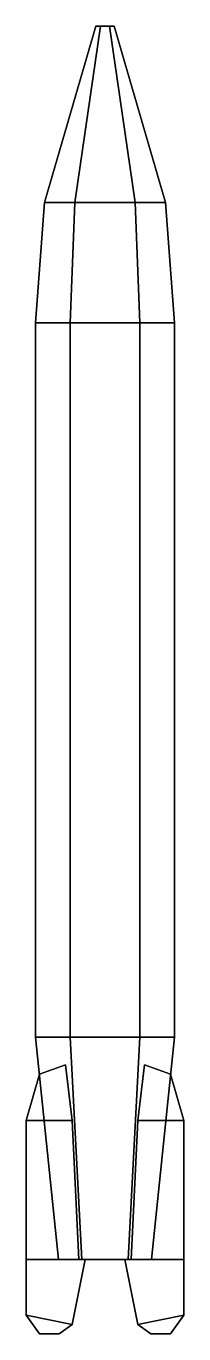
# Model space of a CAD drawing. Extents: x -0.08 to 0.08, y -0.7 to 0.71.
import ezdxf

# ---------------------------------------------------------------- set-up
doc = ezdxf.new("R2010")
doc.units = 0
doc.layers.add('ROCKET', color=6, linetype='CONTINUOUS')

msp = doc.modelspace()

# ---------------------------------------------------------------- linework, layer by layer
at = {"layer": 'ROCKET'}
for points in [[(-0.065, 0.52), (-0.0325, 0.52, 0.0563), (-0.005, 0.71, 0.0087), (-0.01, 0.71)], [(-0.0325, 0.52, -0.0563), (-0.065, 0.52), (-0.01, 0.71), (-0.005, 0.71, -0.0087)], [(-0.0325, 0.52, 0.0563), (0.0325, 0.52, 0.0563), (0.005, 0.71, 0.0087), (-0.005, 0.71, 0.0087)], [(0.0325, 0.52, -0.0563), (-0.0325, 0.52, -0.0563), (-0.005, 0.71, -0.0087), (0.005, 0.71, -0.0087)], [(-0.01, 0.71), (-0.005, 0.71, 0.0087), (0.005, 0.71, 0.0087), (-0.005, 0.71, -0.0087)], [(-0.005, 0.71, -0.0087), (0.005, 0.71, 0.0087), (0.01, 0.71), (0.005, 0.71, -0.0087)], [(0.0325, 0.52, 0.0563), (0.065, 0.52), (0.01, 0.71), (0.005, 0.71, 0.0087)], [(0.065, 0.52), (0.0325, 0.52, -0.0563), (0.005, 0.71, -0.0087), (0.01, 0.71)], [(-0.075, 0.39), (-0.0375, 0.39, 0.065), (-0.0325, 0.52, 0.0563), (-0.065, 0.52)], [(-0.0375, 0.39, -0.065), (-0.075, 0.39), (-0.065, 0.52), (-0.0325, 0.52, -0.0563)], [(-0.0375, 0.39, 0.065), (0.0375, 0.39, 0.065), (0.0325, 0.52, 0.0563), (-0.0325, 0.52, 0.0563)], [(0.0375, 0.39, -0.065), (-0.0375, 0.39, -0.065), (-0.0325, 0.52, -0.0563), (0.0325, 0.52, -0.0563)], [(0.0375, 0.39, 0.065), (0.075, 0.39), (0.065, 0.52), (0.0325, 0.52, 0.0563)], [(0.075, 0.39), (0.0375, 0.39, -0.065), (0.0325, 0.52, -0.0563), (0.065, 0.52)], [(-0.075, -0.38), (-0.0375, -0.38, 0.065), (-0.0375, 0.39, 0.065), (-0.075, 0.39)], [(-0.0375, -0.38, -0.065), (-0.075, -0.38), (-0.075, 0.39), (-0.0375, 0.39, -0.065)], [(-0.0375, -0.38, 0.065), (0.0375, -0.38, 0.065), (0.0375, 0.39, 0.065), (-0.0375, 0.39, 0.065)], [(0.0375, -0.38, -0.065), (-0.0375, -0.38, -0.065), (-0.0375, 0.39, -0.065), (0.0375, 0.39, -0.065)], [(0.0375, -0.38, 0.065), (0.075, -0.38), (0.075, 0.39), (0.0375, 0.39, 0.065)], [(0.075, -0.38), (0.0375, -0.38, -0.065), (0.0375, 0.39, -0.065), (0.075, 0.39)], [(-0.075, -0.38), (-0.0375, -0.38, -0.065), (-0.025, -0.62, -0.0433), (-0.05, -0.62)], [(-0.0375, -0.38, 0.065), (-0.075, -0.38), (-0.05, -0.62), (-0.025, -0.62, 0.0433)], [(-0.0375, -0.38, -0.065), (0.0375, -0.38, -0.065), (0.025, -0.62, -0.0433), (-0.025, -0.62, -0.0433)], [(0.0375, -0.38, 0.065), (-0.0375, -0.38, 0.065), (-0.025, -0.62, 0.0433), (0.025, -0.62, 0.0433)], [(0.0375, -0.38, -0.065), (0.075, -0.38), (0.05, -0.62), (0.025, -0.62, -0.0433)], [(0.075, -0.38), (0.0375, -0.38, 0.065), (0.025, -0.62, 0.0433), (0.05, -0.62)], [(-0.0707, -0.42, 0.0707), (-0.0424, -0.41, 0.0424), (-0.0354, -0.47, 0.0354), (-0.0849, -0.47, 0.0849)], [(-0.0849, -0.47, 0.0849), (-0.0354, -0.47, 0.0354), (-0.0424, -0.41, 0.0424), (-0.0707, -0.42, 0.0707)], [(-0.0707, -0.42, -0.0707), (-0.0424, -0.41, -0.0424), (-0.0354, -0.47, -0.0354), (-0.0849, -0.47, -0.0849)], [(-0.0849, -0.47, -0.0849), (-0.0354, -0.47, -0.0354), (-0.0424, -0.41, -0.0424), (-0.0707, -0.42, -0.0707)], [(0.0849, -0.47, -0.0849), (0.0354, -0.47, -0.0354), (0.0424, -0.41, -0.0424), (0.0707, -0.42, -0.0707)], [(0.0707, -0.42, -0.0707), (0.0424, -0.41, -0.0424), (0.0354, -0.47, -0.0354), (0.0849, -0.47, -0.0849)], [(0.0707, -0.42, 0.0707), (0.0424, -0.41, 0.0424), (0.0354, -0.47, 0.0354), (0.0849, -0.47, 0.0849)], [(0.0849, -0.47, 0.0849), (0.0354, -0.47, 0.0354), (0.0424, -0.41, 0.0424), (0.0707, -0.42, 0.0707)], [(-0.0849, -0.47, 0.0849), (-0.0354, -0.47, 0.0354), (-0.0283, -0.62, 0.0283), (-0.0849, -0.62, 0.0849)], [(-0.0849, -0.62, 0.0849), (-0.0283, -0.62, 0.0283), (-0.0354, -0.47, 0.0354), (-0.0849, -0.47, 0.0849)], [(-0.0849, -0.47, -0.0849), (-0.0354, -0.47, -0.0354), (-0.0283, -0.62, -0.0283), (-0.0849, -0.62, -0.0849)], [(-0.0849, -0.62, -0.0849), (-0.0283, -0.62, -0.0283), (-0.0354, -0.47, -0.0354), (-0.0849, -0.47, -0.0849)], [(0.0849, -0.62, -0.0849), (0.0283, -0.62, -0.0283), (0.0354, -0.47, -0.0354), (0.0849, -0.47, -0.0849)], [(0.0849, -0.47, -0.0849), (0.0354, -0.47, -0.0354), (0.0283, -0.62, -0.0283), (0.0849, -0.62, -0.0849)], [(0.0849, -0.47, 0.0849), (0.0354, -0.47, 0.0354), (0.0283, -0.62, 0.0283), (0.0849, -0.62, 0.0849)], [(0.0849, -0.62, 0.0849), (0.0283, -0.62, 0.0283), (0.0354, -0.47, 0.0354), (0.0849, -0.47, 0.0849)], [(-0.0849, -0.68, 0.0849), (-0.0354, -0.69, 0.0354), (-0.0212, -0.62, 0.0212), (-0.0849, -0.62, 0.0849)], [(-0.0849, -0.62, 0.0849), (-0.0212, -0.62, 0.0212), (-0.0354, -0.69, 0.0354), (-0.0849, -0.68, 0.0849)], [(-0.0849, -0.68, -0.0849), (-0.0354, -0.69, -0.0354), (-0.0212, -0.62, -0.0212), (-0.0849, -0.62, -0.0849)], [(-0.0849, -0.62, -0.0849), (-0.0212, -0.62, -0.0212), (-0.0354, -0.69, -0.0354), (-0.0849, -0.68, -0.0849)], [(0.0849, -0.62, -0.0849), (0.0212, -0.62, -0.0212), (0.0354, -0.69, -0.0354), (0.0849, -0.68, -0.0849)], [(0.0849, -0.68, -0.0849), (0.0354, -0.69, -0.0354), (0.0212, -0.62, -0.0212), (0.0849, -0.62, -0.0849)], [(0.0849, -0.68, 0.0849), (0.0354, -0.69, 0.0354), (0.0212, -0.62, 0.0212), (0.0849, -0.62, 0.0849)], [(0.0849, -0.62, 0.0849), (0.0212, -0.62, 0.0212), (0.0354, -0.69, 0.0354), (0.0849, -0.68, 0.0849)], [(-0.0849, -0.68, 0.0849), (-0.0354, -0.69, 0.0354), (-0.0495, -0.7, 0.0495), (-0.0707, -0.7, 0.0707)], [(-0.0707, -0.7, 0.0707), (-0.0495, -0.7, 0.0495), (-0.0354, -0.69, 0.0354), (-0.0849, -0.68, 0.0849)], [(-0.0849, -0.68, -0.0849), (-0.0354, -0.69, -0.0354), (-0.0495, -0.7, -0.0495), (-0.0707, -0.7, -0.0707)], [(-0.0707, -0.7, -0.0707), (-0.0495, -0.7, -0.0495), (-0.0354, -0.69, -0.0354), (-0.0849, -0.68, -0.0849)], [(0.0707, -0.7, -0.0707), (0.0495, -0.7, -0.0495), (0.0354, -0.69, -0.0354), (0.0849, -0.68, -0.0849)], [(0.0849, -0.68, -0.0849), (0.0354, -0.69, -0.0354), (0.0495, -0.7, -0.0495), (0.0707, -0.7, -0.0707)], [(0.0849, -0.68, 0.0849), (0.0354, -0.69, 0.0354), (0.0495, -0.7, 0.0495), (0.0707, -0.7, 0.0707)], [(0.0707, -0.7, 0.0707), (0.0495, -0.7, 0.0495), (0.0354, -0.69, 0.0354), (0.0849, -0.68, 0.0849)]]:
    msp.add_3dface(points, dxfattribs=at)

doc.saveas('drawing.dxf')
